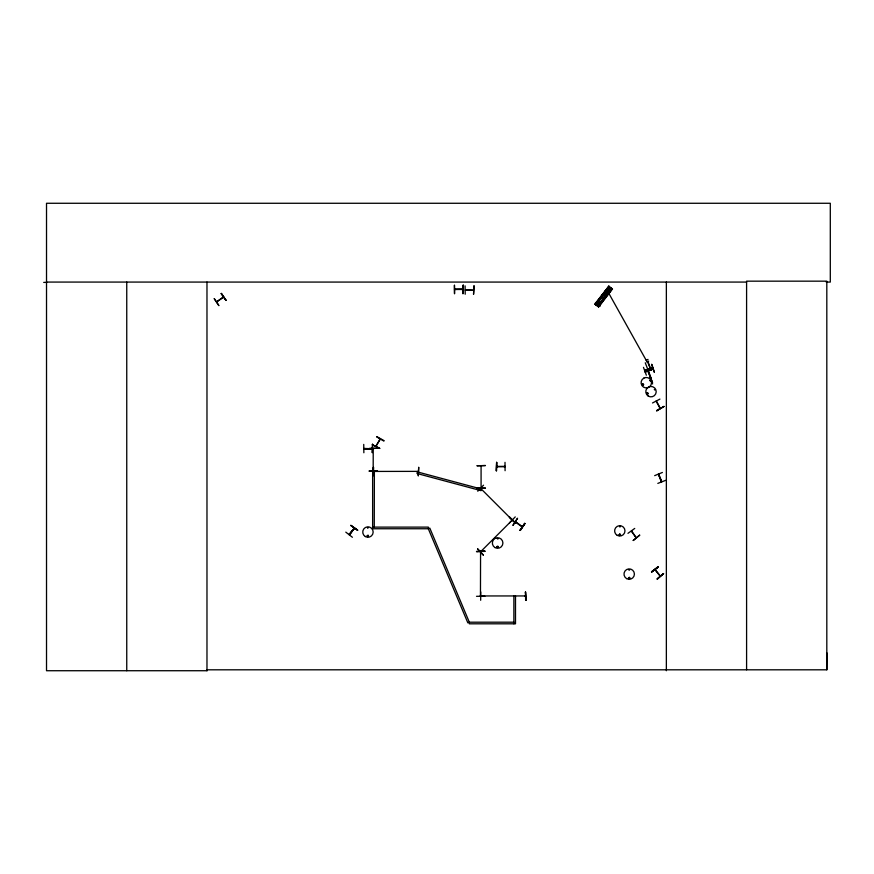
<?xml version="1.0" encoding="UTF-8"?>
<svg xmlns="http://www.w3.org/2000/svg" width="874" height="874" viewBox="0 0 874 874"><rect width="100%" height="100%" fill="white"/><g stroke="black" fill="none" stroke-linecap="round" stroke-linejoin="round"><path stroke-width="1.31" d="M826.214 282.073L830.3 282.073L830.3 203.271L46.519 203.271L46.519 670.729L207.094 670.729L206.985 669.812L826.815 669.812L826.935 652.911M649.382 370.063L648.432 369.451M380.31 439.261L375.995 446.024M223.635 297.226L216.785 301.727M661.399 481.749L658.406 474.145M481.181 488.937L480.58 488.348M522.368 526.64L515.693 521.811M480.929 552.313L480.634 551.603M480.449 595.533L480.94 596.33M367.495 527.71L368.347 527.481L367.746 528.071M367.167 535.74C368.566 538.646 369.003 533.741 367.298 535.576M498.027 538.777L497.186 538.548L498.049 538.668M498.18 547.058L497.23 546.512L497.885 547.342M619.251 534.615C620.212 536.822 620.584 532.867 619.305 534.768M620.245 526.64C618.978 524.924 619.841 528.333 620.092 526.235M620.584 534.975C619.185 532.069 618.748 536.975 620.453 535.139M628.745 569.761L629.641 569.881L628.799 569.651M628.45 577.998C630.755 575.376 629.182 581.035 628.548 577.627M629.75 578.14C628.384 575.999 629.051 580.128 629.63 577.747M643.384 384.691C642.466 382.615 642.095 386.068 643.275 384.789M643.57 384.746C642.488 381.577 641.472 387.182 643.657 384.56M646.727 393.431C648.934 390.82 647.863 396.403 646.826 393.234M647 393.289L647.929 393.879L647.306 393.016M650.584 380.835L649.753 380.452L650.496 380.911M654.375 389.607L655.281 389.531L654.429 389.717M654.997 569.772L660.165 576.228M631.323 531.163L636.141 537.772M660.307 408.289L656.374 401.013M373.176 470.529L373.231 448.963M481.082 487.768L481.082 466.224M496.902 546.72C500.048 544.961 496.377 549.746 497.251 546.261M349.764 534.101L349.054 534.375L349.491 534.746M353.784 528.901L354.057 527.896M216.697 301.901L223.296 296.963M363.824 448.438L372.193 448.733M371.242 448.286L371.319 448.755M658.428 474.32L661.552 481.88M454.535 289.316L455.463 289.316L454.535 289.611M418.231 471.752L417.335 471.709M496.683 466.421L497.612 466.421L496.705 466.76M473.38 290.288L465.383 289.818M383.839 441.031L376.607 436.858M376.038 446.144L380.07 438.923M379.764 448.329L372.248 444.658L379.709 448.428M349.054 534.375L354.309 528.147L349.392 534.626M656.123 401.155L660.11 408.398M512.962 525.208L517.561 518.216L513.06 525.274M524.739 523.373L520.216 530.42L524.717 523.362M519.943 530.212L524.815 523.439M520.194 530.398L525.066 523.613M481.377 551.516L480.962 551.931M512.339 520.554L511.847 520.97M349.414 534.691L354.44 528.18L349.25 534.735M350.54 533.402L353.435 529.568M345.798 532.135L352.397 537.259M350.845 525.471L357.761 530.168L350.878 525.427M619.371 534.517L619.928 534.287M608.763 286.18L594.877 304.043L596.046 304.939M595.139 304.239L608.938 286.311L595.172 304.261L598.712 306.971L612.434 288.977M595.402 304.414L609.123 286.454M596.33 303.475L608.533 287.677M596.418 303.54L608.599 287.732M595.784 304.731L609.615 286.836M608.949 288.005L596.767 303.813L609.036 288.059M596.297 305.102L597.303 305.889M597.554 306.075L611.374 288.158L597.63 306.14M597.772 306.25L611.614 288.344M597.991 306.413L611.789 288.486M598.198 306.566L611.855 288.54M598.275 306.632L612.019 288.66M598.461 306.774L612.292 288.868M364.709 448.777L364.939 448.897M372.007 448.646L363.857 448.777M661.203 481.017L661.804 481.65L658.679 474.036M462.881 289.556L454.709 289.272M462.881 289.261L454.589 289.578M373.537 471.414L374.378 471.414L374.258 527.12M417.51 471.796L418.089 471.752M418.143 471.742L417.422 471.709M496.771 466.421L504.921 466.345M504.921 466.694L496.858 466.76M481.585 596.265L480.82 595.893M525.383 596.276L524.739 595.871M473.446 290.234L465.318 290.234M477.75 491.221L483.541 485.19M509.324 517.332L515.354 523.111M515.245 516.895L509.455 522.925M480.634 551.723L512.197 520.161M480.842 552.401L480.875 551.734M658.286 566.964L651.512 571.858L658.319 567.008M651.534 571.891L658.056 566.669M651.72 572.131L658.242 566.909M657.281 579.08L663.541 573.53L657.303 579.101M657.084 578.839L663.606 573.617M481.126 551.188L480.929 551.898M367.604 535.598C370.183 536.101 365.835 536.614 368.205 535.522M627.969 533.337L634.732 528.431M636.206 537.718L631.531 530.813M597.74 304.753L597.27 304.327L597.74 304.753L596.767 305.102M652.517 402.969L659.925 399.101M656.603 410.518L663.923 406.497M654.67 475.642L662.394 472.463M658.701 475.106L658.778 474.178M657.816 483.398L665.595 480.361M646.083 360.143L648.027 359.4M646.738 361.88L648.694 361.137M643.482 367.364L646.345 375.208M644.641 370.401L652.452 367.43M644.761 370.718L652.572 367.757M644.783 370.773L652.616 367.867M647.426 370.063L652.561 382.757L647.7 369.953L647.634 370.849M645.154 371.756L652.944 368.73M645.176 371.811L652.987 368.839M645.296 372.127L653.107 369.167M654.265 372.204L651.687 364.239L654.364 372.16M480.787 488.14L481.388 488.741M504.986 466.727L504.112 466.672M655.172 569.52L660.34 575.977M512.208 519.975L480.645 488.413M363.737 444.407L363.857 452.765M363.966 448.919L372.193 448.646M454.502 285.285L454.556 293.642M454.622 289.316L462.707 289.228M505.008 462.346L505.085 470.693M373.624 471.709L374.465 471.414L373.711 471.752M373.515 475.74L373.504 467.382L373.067 470.966M484.862 551.112L476.516 551.592L484.862 551.068M476.516 551.472L484.862 551.418M480.744 591.916L480.678 600.274M525.984 600.274L525.471 591.916L525.94 600.274M481.694 595.948L480.853 595.948L525.405 595.948L524.739 596.33M476.516 596.308L484.862 596.276M369.189 448.493L377.546 448.296L369.189 448.559M477.106 465.744L485.452 465.536L477.106 465.798M369.189 470.977L377.546 471.119L369.199 471.152M477.106 488.162L485.452 488.195M477.106 488.369L485.452 488.129M43.7 282.4L46.519 282.389M46.519 282.073L746.593 282.073M465.208 294.232L465.088 285.874M372.63 527.12L428.315 527.12L428.315 528.748L467.83 622.823L469.327 622.201L513.868 622.19M505.008 466.334L504.287 466.716M418.078 471.37L372.63 471.436L372.63 528.748L428.315 528.748L429.811 528.115L469.327 622.201L469.316 623.807L515.496 623.807L515.496 595.97M376.76 436.585L384.047 440.66M515.529 522.139L522.149 526.956M350.911 525.372L357.575 530.409M608.686 286.115L612.521 289.043M607.539 288.136L610.85 290.681M609.91 291.894L606.6 289.349L647.022 361.77M605.201 291.162L608.512 293.708M603.956 292.779L607.266 295.325M602.557 294.593L605.857 297.149M596.549 302.404L599.859 304.95M595.587 302.502L600.001 305.9M595.489 302.644L599.903 306.042M480.569 551.789L480.46 596.112M509.629 517.026L515.573 522.892M221.1 293.609L226.082 300.317M643.854 378.049L643.876 378.071A5.211 5.211 0 0 1 651.512 382.921A5.211 5.211 0 0 1 643.515 387.116A5.211 5.211 0 0 1 643.887 378.092M647.94 361.421L651.032 369.899M647.492 361.585L650.813 369.986M649.142 369.178L649.469 370.052M648.814 369.309L649.142 370.172M648.595 369.385L648.934 370.259M648.279 369.516L648.606 370.379M645.263 362.786L651.075 378.081M647.776 369.921L648.027 370.696M649.557 375.918L652.616 383.97M525.525 591.916L525.635 600.274M496.596 462.401L496.596 470.747M480.536 595.445L480.547 596.199M462.98 285.23L463.023 293.588M454.393 285.285L454.502 293.642M373.395 467.393L373.417 470.966M826.815 669.812L826.815 281.166L746.593 281.166L746.593 669.812M666.359 282.073L666.359 670.729M513.868 595.97L513.868 623.807M206.974 282.073L206.974 670.729M126.752 282.073L126.752 670.729M603.989 294.833C605.573 298.209 606.403 292.003 603.989 294.833M417.433 471.927L417.018 473.5L481.028 490.653L481.443 489.079L417.433 471.927M477.707 548.948L483.355 555.121L477.707 548.948M214.294 298.657L218.904 305.649L214.25 298.69M221.384 293.402L225.984 300.394L221.351 293.424M639.681 535.15L633.235 540.482L639.681 535.15M663.89 406.443L656.767 410.824L663.89 406.443M372.553 444.221L372.291 452.59L372.553 444.221M463.318 285.23L462.969 293.588L463.318 285.23M496.661 462.39L496.29 470.747L496.661 462.39M418.701 467.382L418.285 475.74L418.701 467.382M474.025 285.874L473.555 294.232L474.025 285.874M617.208 535.347A5.178 5.178 0 0 0 624.976 530.857A5.178 5.178 0 0 0 617.208 526.377A5.178 5.178 0 0 0 617.208 535.347M648.202 396.053A5.222 5.222 0 0 0 656.21 391.858A5.222 5.222 0 0 0 648.574 387.029A5.222 5.222 0 0 0 648.202 396.053M365.343 536.56A5.211 5.211 0 0 0 373.165 532.048A5.211 5.211 0 0 0 365.343 527.535A5.211 5.211 0 0 0 365.343 536.56M494.99 547.583A5.288 5.288 0 0 0 502.911 543.005A5.288 5.288 0 0 0 494.99 538.428A5.288 5.288 0 0 0 494.99 547.583M626.592 578.61A5.222 5.222 0 0 0 634.415 574.098A5.222 5.222 0 0 0 626.592 569.575A5.222 5.222 0 0 0 626.592 578.61"/></g></svg>
